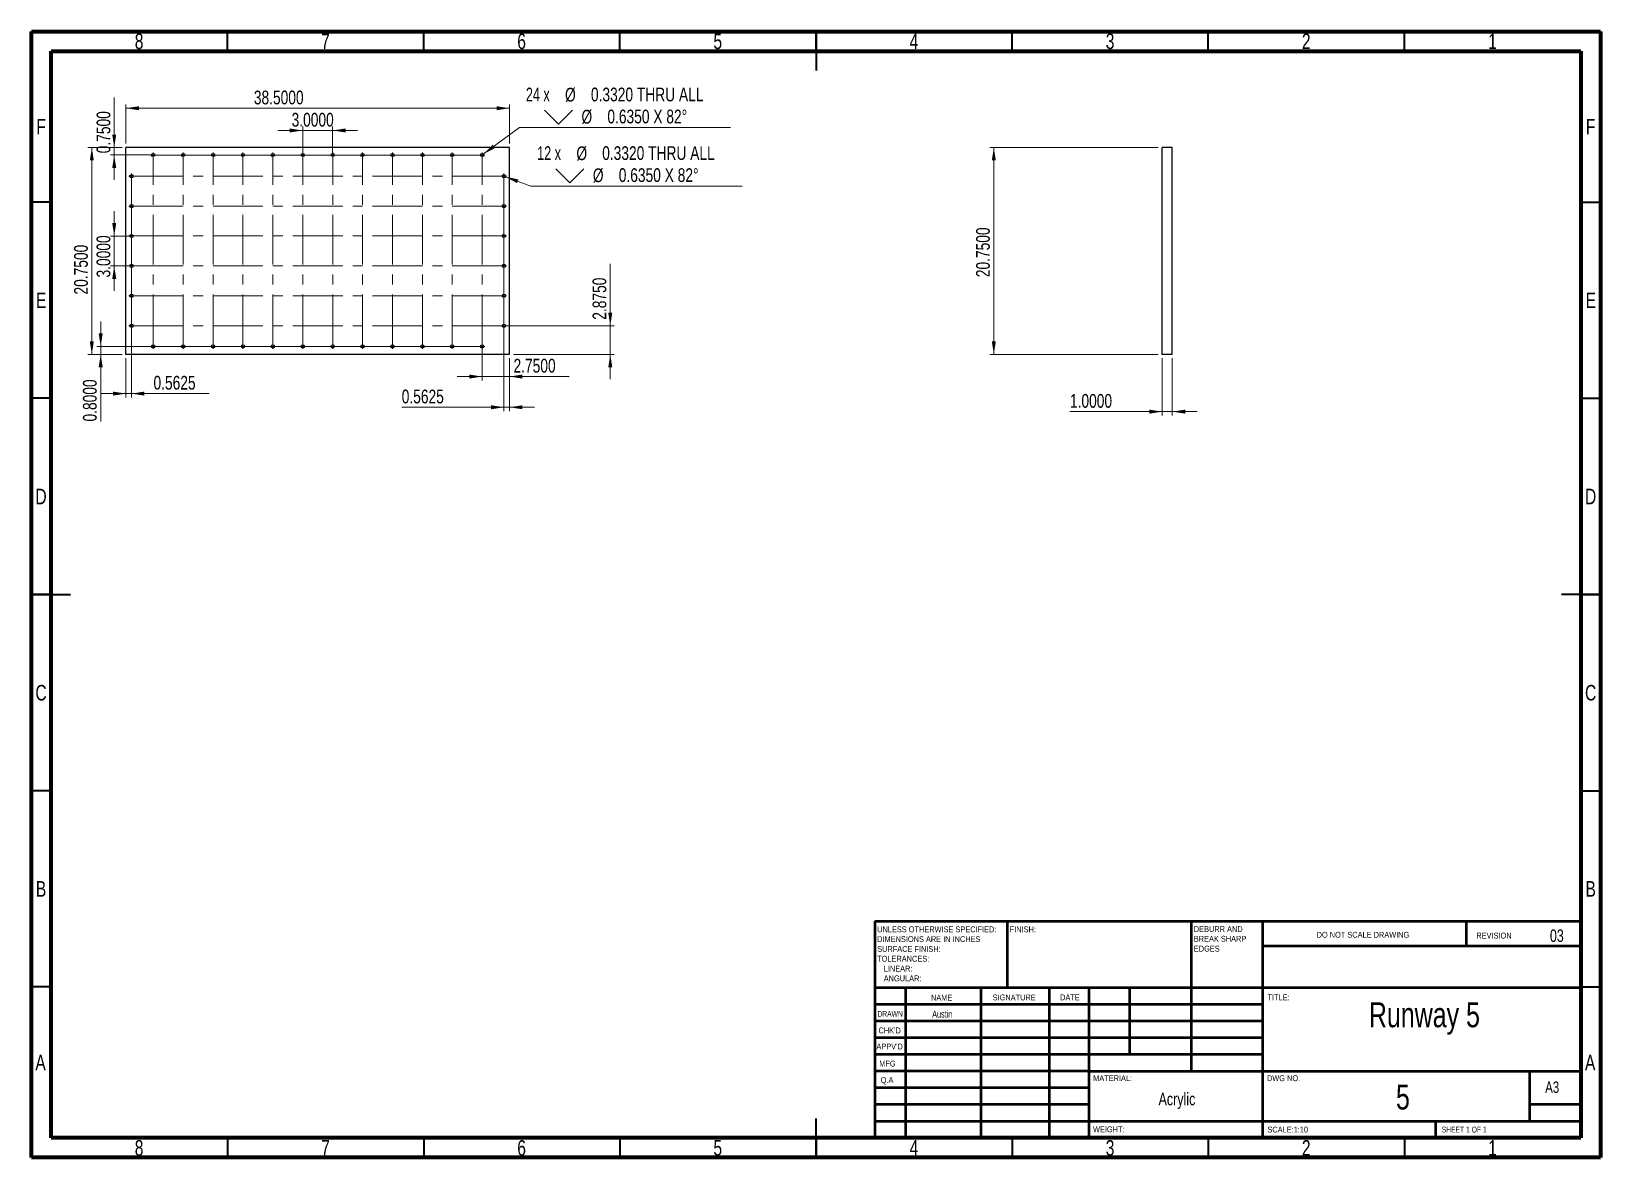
# Model space of a CAD drawing. Header units: inches. Extents: x 0.6 to 16.3, y 0.2 to 11.5.
import ezdxf

# ---------------------------------------------------------------- set-up
doc = ezdxf.new("R2010")
doc.units = ezdxf.units.IN
doc.header["$MEASUREMENT"] = 0
doc.linetypes.add('CENTERX2', pattern=[0.8, 0.5, -0.1, 0.1, -0.1])
doc.styles.add('SLDTEXTSTYLE0', font='TXT', dxfattribs={"width": 0.75})
doc.styles.add('SLDTEXTSTYLE1', font='TXT', dxfattribs={"width": 0.686449})
doc.styles.add('SLDTEXTSTYLE2', font='TXT', dxfattribs={"width": 0.6875})
doc.dimstyles.new('SLDDIMSTYLE0', dxfattribs={"dimtxt": 0.137795, "dimasz": 0.13, "dimexe": 0, "dimexo": 0.0625, "dimgap": 0.034449, "dimtad": 0, "dimtih": 1, "dimtoh": 1, "dimdec": 4, "dimlfac": 10, "dimrnd": 1e-09, "dimzin": 0, "dimdsep": 46, "dimtxsty": 'SLDTEXTSTYLE0', "dimblk1": 'NONE', "dimsah": 1, "dimcen": 0, "dimadec": 0, "dimazin": 0, "dimtfac": 1, "dimtdec": 4, "dimtmove": 0, "dimatfit": 3, "dimldrblk": 'NONE', "dimfxl": 1, "dimfrac": 2, "dimtolj": 1, "dimtzin": 12, "dimarcsym": 0})
doc.dimstyles.new('SLDDIMSTYLE1', dxfattribs={"dimtxt": 0.137795, "dimasz": 0.13, "dimexe": 0, "dimexo": 0.0625, "dimgap": 0.034449, "dimtad": 1, "dimdec": 4, "dimlfac": 10, "dimrnd": 1e-09, "dimzin": 4, "dimdsep": 46, "dimtxsty": 'SLDTEXTSTYLE0', "dimsah": 1, "dimcen": 0.09, "dimadec": 0, "dimazin": 1, "dimtfac": 1, "dimtdec": 4, "dimtofl": 0, "dimtmove": 0, "dimatfit": 3, "dimfxl": 1, "dimfrac": 2, "dimtolj": 1, "dimtzin": 12, "dimarcsym": 0})
doc.dimstyles.new('SLDDIMSTYLE2', dxfattribs={"dimtxt": 0.137795, "dimasz": 0.13, "dimexe": 0, "dimexo": 0.0625, "dimgap": 0.034449, "dimtad": 1, "dimdec": 4, "dimlfac": 10, "dimrnd": 1e-09, "dimzin": 4, "dimdsep": 46, "dimtxsty": 'SLDTEXTSTYLE0', "dimsah": 1, "dimcen": 0.09, "dimadec": 0, "dimazin": 1, "dimtfac": 1, "dimtdec": 4, "dimtmove": 0, "dimatfit": 0, "dimfxl": 1, "dimfrac": 2, "dimtolj": 1, "dimtzin": 12, "dimarcsym": 0})
doc.dimstyles.new('SLDDIMSTYLE3', dxfattribs={"dimtxt": 0.137795, "dimasz": 0.13, "dimexe": 0, "dimexo": 0.0625, "dimgap": 0.034449, "dimtad": 1, "dimdec": 4, "dimlfac": 10, "dimrnd": 1e-09, "dimzin": 0, "dimdsep": 46, "dimtxsty": 'SLDTEXTSTYLE0', "dimsah": 1, "dimcen": 0.09, "dimadec": 0, "dimazin": 0, "dimtfac": 1, "dimtdec": 4, "dimtmove": 0, "dimatfit": 0, "dimfxl": 1, "dimfrac": 2, "dimtolj": 1, "dimtzin": 12, "dimarcsym": 0})
doc.dimstyles.new('SLDDIMSTYLE4', dxfattribs={"dimtxt": 0.137795, "dimasz": 0.13, "dimexe": 0, "dimexo": 0.0625, "dimgap": 0.034449, "dimtad": 1, "dimdec": 4, "dimlfac": 10, "dimrnd": 1e-09, "dimdsep": 46, "dimtxsty": 'SLDTEXTSTYLE0', "dimsah": 1, "dimcen": 0.09, "dimadec": 0, "dimazin": 2, "dimtfac": 1, "dimtdec": 4, "dimtmove": 0, "dimatfit": 0, "dimfxl": 1, "dimfrac": 2, "dimtolj": 1, "dimtzin": 12, "dimarcsym": 0})

# ---------------------------------------------------------------- blocks, each defined once
blk = doc.blocks.new('SW_NOTE_0')
at = {"color": 0, "linetype": 'Continuous', "lineweight": 0, "attachment_point": 1, "style": 'SLDTEXTSTYLE0'}
for s, insert, char_height in [('UNLESS OTHERWISE SPECIFIED:', (0, 0.076), 0.05906), ('SURFACE FINISH:', (0, -0.121), 0.05906), ('DIMENSIONS ARE IN INCHES', (0, -0.022), 0.05906), ('TOLERANCES:', (0, -0.219), 0.05906), ('ANGULAR:', (0.066, -0.416), 0.0591), ('LINEAR:', (0.066, -0.318), 0.0591)]:
    blk.add_mtext(s, dxfattribs=dict(at, insert=insert, char_height=char_height))
blk = doc.blocks.new('SW_NOTE_1')
at = {"color": 0, "linetype": 'Continuous', "lineweight": 0, "attachment_point": 1, "style": 'SLDTEXTSTYLE0'}
for s, insert, char_height in [('DEBURR AND', (0, 0.076), 0.0591), ('BREAK SHARP', (0, -0.022), 0.05906), ('EDGES', (0, -0.121), 0.0591)]:
    blk.add_mtext(s, dxfattribs=dict(at, insert=insert, char_height=char_height))
blk = doc.blocks.new('SW_SYMBOL_HOLE_SINK')
at = {"color": 0, "linetype": 'Continuous', "lineweight": 18}
for p, q in [((0, 34.4), (31.5, 3)), ((31.5, 3), (63, 34.4))]:
    blk.add_line(p, q, dxfattribs=at)
blk = doc.blocks.new('_D')
at = {"color": 7, "linetype": 'Continuous', "lineweight": 18}
for p, q in [((5.128, 10.266), (5.49, 10.532)), ((5.49, 10.532), (7.608, 10.532)), ((5.101, 10.246), (5.128, 10.266))]:
    blk.add_line(p, q, dxfattribs=at)
blk.add_solid([(5.128, 10.266), (5.244, 10.326), (5.221, 10.359)], dxfattribs=at)
at = {"color": 7, "linetype": 'Continuous', "lineweight": 18, "xscale": 0.0044707031, "yscale": 0.0044707031, "zscale": 0.0044707031}
blk.add_blockref('SW_SYMBOL_HOLE_SINK', (5.74, 10.551), dxfattribs=at)
at = {"color": 7, "linetype": 'Continuous', "lineweight": 18, "char_height": 0.1378, "attachment_point": 1}
for s, insert, style in [('24 x', (5.553, 10.932), 'SLDTEXTSTYLE2'), ('%%c', (5.946, 10.93), 'SLDTEXTSTYLE0'), ('0.3320 THRU ALL', (6.206, 10.932), 'SLDTEXTSTYLE0'), ('%%c', (6.111, 10.709), 'SLDTEXTSTYLE0'), ('0.6350 X 82°', (6.371, 10.711), 'SLDTEXTSTYLE0')]:
    blk.add_mtext(s, dxfattribs=dict(at, insert=insert, style=style))
blk = doc.blocks.new('_NONE')
blk = doc.blocks.new('_D_1')
at = {"color": 7, "linetype": 'Continuous', "lineweight": 18}
for p, q in [((5.317, 10.049), (5.348, 10.038)), ((5.348, 10.038), (5.604, 9.943)), ((5.604, 9.943), (7.722, 9.943))]:
    blk.add_line(p, q, dxfattribs=at)
blk.add_solid([(5.348, 10.038), (5.464, 9.974), (5.477, 10.011)], dxfattribs=at)
at = {"color": 7, "linetype": 'Continuous', "lineweight": 18, "xscale": 0.0044707031, "yscale": 0.0044707031, "zscale": 0.0044707031}
blk.add_blockref('SW_SYMBOL_HOLE_SINK', (5.853, 9.963), dxfattribs=at)
at = {"color": 7, "linetype": 'Continuous', "lineweight": 18, "char_height": 0.1378, "attachment_point": 1}
for s, insert, style in [('12 x', (5.666, 10.344), 'SLDTEXTSTYLE2'), ('%%c', (6.06, 10.342), 'SLDTEXTSTYLE0'), ('0.3320 THRU ALL', (6.319, 10.344), 'SLDTEXTSTYLE0'), ('%%c', (6.225, 10.121), 'SLDTEXTSTYLE0'), ('0.6350 X 82°', (6.485, 10.123), 'SLDTEXTSTYLE0')]:
    blk.add_mtext(s, dxfattribs=dict(at, insert=insert, style=style))
blk = doc.blocks.new('_D_2')
at = {"color": 7, "linetype": 'Continuous', "lineweight": 18}
for p, q in [((1.539, 10.37), (1.539, 10.764)), ((5.389, 10.725), (1.539, 10.725)), ((5.389, 10.37), (5.389, 10.764))]:
    blk.add_line(p, q, dxfattribs=at)
for points in [[(1.539, 10.725), (1.669, 10.705), (1.669, 10.745)], [(5.389, 10.725), (5.259, 10.745), (5.259, 10.705)]]:
    blk.add_solid(points, dxfattribs=at)
at = {"color": 7, "linetype": 'Continuous', "lineweight": 18, "insert": (2.823, 10.902), "char_height": 0.1378, "attachment_point": 1, "style": 'SLDTEXTSTYLE0'}
blk.add_mtext('38.5000', dxfattribs=at)
blk = doc.blocks.new('_D_3')
at = {"color": 7, "linetype": 'Continuous', "lineweight": 18}
for p, q in [((1.5, 10.331), (1.158, 10.331)), ((1.197, 8.256), (1.197, 10.331)), ((1.5, 8.256), (1.158, 8.256))]:
    blk.add_line(p, q, dxfattribs=at)
for points in [[(1.197, 10.331), (1.177, 10.201), (1.217, 10.201)], [(1.197, 8.256), (1.217, 8.386), (1.177, 8.386)]]:
    blk.add_solid(points, dxfattribs=at)
at = {"color": 7, "linetype": 'Continuous', "lineweight": 18, "insert": (1.019, 8.856), "char_height": 0.1378, "attachment_point": 1, "rotation": 90, "style": 'SLDTEXTSTYLE0'}
blk.add_mtext('20.7500', dxfattribs=at)
blk = doc.blocks.new('_D_4')
at = {"color": 7, "linetype": 'Continuous', "lineweight": 18}
for p, q in [((3.314, 10.502), (3.064, 10.502)), ((3.314, 10.269), (3.314, 10.541)), ((3.314, 10.502), (3.614, 10.502)), ((3.614, 10.269), (3.614, 10.541)), ((3.614, 10.502), (3.864, 10.502))]:
    blk.add_line(p, q, dxfattribs=at)
for points in [[(3.314, 10.502), (3.184, 10.522), (3.184, 10.482)], [(3.614, 10.502), (3.744, 10.482), (3.744, 10.522)]]:
    blk.add_solid(points, dxfattribs=at)
at = {"color": 7, "linetype": 'Continuous', "lineweight": 18, "insert": (3.202, 10.679), "char_height": 0.1378, "attachment_point": 1, "style": 'SLDTEXTSTYLE0'}
blk.add_mtext('3.0000', dxfattribs=at)
blk = doc.blocks.new('_D_5')
at = {"color": 7, "linetype": 'Continuous', "lineweight": 18}
for p, q in [((1.422, 9.443), (1.422, 9.693)), ((1.582, 9.443), (1.383, 9.443)), ((1.422, 9.443), (1.422, 9.143)), ((1.582, 9.143), (1.383, 9.143)), ((1.422, 9.143), (1.422, 8.893))]:
    blk.add_line(p, q, dxfattribs=at)
for points in [[(1.422, 9.443), (1.442, 9.573), (1.402, 9.573)], [(1.422, 9.143), (1.402, 9.013), (1.442, 9.013)]]:
    blk.add_solid(points, dxfattribs=at)
at = {"color": 7, "linetype": 'Continuous', "lineweight": 18, "insert": (1.245, 9.027), "char_height": 0.1378, "attachment_point": 1, "rotation": 90, "style": 'SLDTEXTSTYLE0'}
blk.add_mtext('3.0000', dxfattribs=at)
blk = doc.blocks.new('_D_6')
at = {"color": 7, "linetype": 'Continuous', "lineweight": 18}
for p, q in [((1.422, 10.331), (1.422, 10.833)), ((1.5, 10.331), (1.383, 10.331)), ((1.801, 10.256), (1.383, 10.256)), ((1.422, 10.256), (1.422, 10.331)), ((1.422, 10.256), (1.422, 10.006))]:
    blk.add_line(p, q, dxfattribs=at)
for points in [[(1.422, 10.331), (1.442, 10.461), (1.402, 10.461)], [(1.422, 10.256), (1.402, 10.126), (1.442, 10.126)]]:
    blk.add_solid(points, dxfattribs=at)
at = {"color": 7, "linetype": 'Continuous', "lineweight": 18, "insert": (1.245, 10.273), "char_height": 0.1378, "attachment_point": 1, "rotation": 90, "style": 'SLDTEXTSTYLE0'}
blk.add_mtext('0.7500', dxfattribs=at)
blk = doc.blocks.new('_D_7')
at = {"color": 7, "linetype": 'Continuous', "lineweight": 18}
for p, q in [((1.286, 8.336), (1.286, 8.586)), ((1.801, 8.336), (1.246, 8.336)), ((1.5, 8.256), (1.246, 8.256)), ((1.286, 8.336), (1.286, 8.256)), ((1.286, 8.256), (1.286, 7.582))]:
    blk.add_line(p, q, dxfattribs=at)
for points in [[(1.286, 8.336), (1.306, 8.466), (1.266, 8.466)], [(1.286, 8.256), (1.266, 8.126), (1.306, 8.126)]]:
    blk.add_solid(points, dxfattribs=at)
at = {"color": 7, "linetype": 'Continuous', "lineweight": 18, "insert": (1.108, 7.582), "char_height": 0.1378, "attachment_point": 1, "rotation": 90, "style": 'SLDTEXTSTYLE0'}
blk.add_mtext('0.8000', dxfattribs=at)
blk = doc.blocks.new('_D_8')
at = {"color": 7, "linetype": 'Continuous', "lineweight": 18}
for p, q in [((5.114, 8.323), (5.114, 7.994)), ((5.389, 8.216), (5.389, 7.994)), ((5.114, 8.033), (4.864, 8.033)), ((5.114, 8.033), (5.389, 8.033)), ((5.389, 8.033), (5.989, 8.033))]:
    blk.add_line(p, q, dxfattribs=at)
for points in [[(5.114, 8.033), (4.984, 8.053), (4.984, 8.013)], [(5.389, 8.033), (5.519, 8.013), (5.519, 8.053)]]:
    blk.add_solid(points, dxfattribs=at)
at = {"color": 7, "linetype": 'Continuous', "lineweight": 18, "insert": (5.429, 8.211), "char_height": 0.1378, "attachment_point": 1, "style": 'SLDTEXTSTYLE0'}
blk.add_mtext('2.7500', dxfattribs=at)
blk = doc.blocks.new('_D_9')
at = {"color": 7, "linetype": 'Continuous', "lineweight": 18}
for p, q in [((6.4, 8.543), (6.4, 9.163)), ((5.346, 8.543), (6.439, 8.543)), ((6.4, 8.543), (6.4, 8.256)), ((5.429, 8.256), (6.439, 8.256)), ((6.4, 8.256), (6.4, 8.006))]:
    blk.add_line(p, q, dxfattribs=at)
for points in [[(6.4, 8.543), (6.42, 8.673), (6.38, 8.673)], [(6.4, 8.256), (6.38, 8.126), (6.42, 8.126)]]:
    blk.add_solid(points, dxfattribs=at)
at = {"color": 7, "linetype": 'Continuous', "lineweight": 18, "insert": (6.222, 8.603), "char_height": 0.1378, "attachment_point": 1, "rotation": 90, "style": 'SLDTEXTSTYLE0'}
blk.add_mtext('2.8750', dxfattribs=at)
blk = doc.blocks.new('_D_10')
at = {"color": 7, "linetype": 'Continuous', "lineweight": 18}
for p, q in [((1.595, 8.53), (1.595, 7.823)), ((1.539, 8.216), (1.539, 7.823)), ((1.539, 7.862), (1.289, 7.862)), ((1.595, 7.862), (1.539, 7.862)), ((1.595, 7.862), (2.376, 7.862))]:
    blk.add_line(p, q, dxfattribs=at)
for points in [[(1.539, 7.862), (1.409, 7.882), (1.409, 7.842)], [(1.595, 7.862), (1.725, 7.842), (1.725, 7.882)]]:
    blk.add_solid(points, dxfattribs=at)
at = {"color": 7, "linetype": 'Continuous', "lineweight": 18, "insert": (1.816, 8.04), "char_height": 0.1378, "attachment_point": 1, "style": 'SLDTEXTSTYLE0'}
blk.add_mtext('0.5625', dxfattribs=at)
blk = doc.blocks.new('_D_11')
at = {"color": 7, "linetype": 'Continuous', "lineweight": 18}
for p, q in [((5.333, 8.53), (5.333, 7.685)), ((5.389, 8.216), (5.389, 7.685)), ((5.333, 7.725), (4.307, 7.725)), ((5.333, 7.725), (5.389, 7.725)), ((5.389, 7.725), (5.639, 7.725))]:
    blk.add_line(p, q, dxfattribs=at)
for points in [[(5.333, 7.725), (5.203, 7.745), (5.203, 7.705)], [(5.389, 7.725), (5.519, 7.705), (5.519, 7.745)]]:
    blk.add_solid(points, dxfattribs=at)
at = {"color": 7, "linetype": 'Continuous', "lineweight": 18, "insert": (4.307, 7.902), "char_height": 0.1378, "attachment_point": 1, "style": 'SLDTEXTSTYLE0'}
blk.add_mtext('0.5625', dxfattribs=at)
blk = doc.blocks.new('SW_CENTERMARKSYMBOL_0')
at = {"color": 0, "linetype": 'Continuous', "lineweight": 0}
for p, q in [((-3.32, 0), (-3.326, 0)), ((-3.3, 0), (-3.31, 0)), ((-3.3, 0.02), (-3.3, 0.026)), ((-3.3, 0), (-3.3, 0.01)), ((-3.3, 0), (-3.3, -0.01)), ((-3.3, 0), (-3.29, 0)), ((-3, 0), (-3.01, 0)), ((-3, 0.02), (-3, 0.026)), ((-3, 0), (-3, 0.01)), ((-3, 0), (-3, -0.01)), ((-3, 0), (-2.99, 0)), ((-2.7, 0), (-2.71, 0)), ((-2.7, 0.02), (-2.7, 0.026)), ((-2.7, 0), (-2.7, 0.01)), ((-2.7, 0), (-2.7, -0.01)), ((-2.7, 0), (-2.69, 0)), ((-2.4, 0), (-2.41, 0)), ((-2.4, 0.02), (-2.4, 0.026)), ((-2.4, 0), (-2.4, 0.01)), ((-2.4, 0), (-2.4, -0.01)), ((-2.4, 0), (-2.39, 0)), ((-2.1, 0), (-2.11, 0)), ((-2.1, 0.02), (-2.1, 0.026)), ((-2.1, 0), (-2.1, 0.01)), ((-2.1, 0), (-2.1, -0.01)), ((-2.1, 0), (-2.09, 0)), ((-1.8, 0), (-1.81, 0)), ((-1.8, 0.02), (-1.8, 0.026)), ((-1.8, 0), (-1.8, 0.01)), ((-1.8, 0), (-1.8, -0.01)), ((-1.8, 0), (-1.79, 0)), ((-1.5, 0), (-1.51, 0)), ((-1.5, 0.02), (-1.5, 0.026)), ((-1.5, 0), (-1.5, 0.01)), ((-1.5, 0), (-1.5, -0.01)), ((-1.5, 0), (-1.49, 0)), ((-1.2, 0), (-1.21, 0)), ((-1.2, 0.02), (-1.2, 0.026)), ((-1.2, 0), (-1.2, 0.01)), ((-1.2, 0), (-1.2, -0.01)), ((-1.2, 0), (-1.19, 0)), ((-0.9, 0), (-0.91, 0)), ((-0.9, 0.02), (-0.9, 0.026)), ((-0.9, 0), (-0.9, 0.01)), ((-0.9, 0), (-0.9, -0.01)), ((-0.9, 0), (-0.89, 0)), ((-0.6, 0), (-0.61, 0)), ((-0.6, 0.02), (-0.6, 0.026)), ((-0.6, 0), (-0.6, 0.01)), ((-0.6, 0), (-0.6, -0.01)), ((-0.6, 0), (-0.59, 0)), ((-0.3, 0), (-0.31, 0)), ((-0.3, 0.02), (-0.3, 0.026)), ((-0.3, 0), (-0.3, 0.01)), ((-0.3, 0), (-0.3, -0.01)), ((-0.3, 0), (-0.29, 0)), ((0, 0), (-0.01, 0)), ((0, 0.02), (0, 0.026)), ((0, 0), (0, 0.01)), ((0, 0), (0, -0.01)), ((0, 0), (0.01, 0)), ((0.02, 0), (0.026, 0)), ((-3.32, -1.92), (-3.326, -1.92)), ((-3.3, -1.92), (-3.31, -1.92)), ((-3.3, -1.92), (-3.3, -1.91)), ((-3.3, -1.92), (-3.3, -1.93)), ((-3.3, -1.92), (-3.29, -1.92)), ((-3.3, -1.94), (-3.3, -1.946)), ((-3, -1.92), (-3.01, -1.92)), ((-3, -1.92), (-3, -1.91)), ((-3, -1.92), (-3, -1.93)), ((-3, -1.92), (-2.99, -1.92)), ((-3, -1.94), (-3, -1.946)), ((-2.7, -1.92), (-2.71, -1.92)), ((-2.7, -1.92), (-2.7, -1.91)), ((-2.7, -1.92), (-2.7, -1.93)), ((-2.7, -1.92), (-2.69, -1.92)), ((-2.7, -1.94), (-2.7, -1.946)), ((-2.4, -1.92), (-2.41, -1.92)), ((-2.4, -1.92), (-2.4, -1.91)), ((-2.4, -1.92), (-2.4, -1.93)), ((-2.4, -1.92), (-2.39, -1.92)), ((-2.4, -1.94), (-2.4, -1.946)), ((-2.1, -1.92), (-2.11, -1.92)), ((-2.1, -1.92), (-2.1, -1.91)), ((-2.1, -1.92), (-2.1, -1.93)), ((-2.1, -1.92), (-2.09, -1.92)), ((-2.1, -1.94), (-2.1, -1.946)), ((-1.8, -1.92), (-1.81, -1.92)), ((-1.8, -1.92), (-1.8, -1.91)), ((-1.8, -1.92), (-1.8, -1.93)), ((-1.8, -1.92), (-1.79, -1.92)), ((-1.8, -1.94), (-1.8, -1.946)), ((-1.5, -1.92), (-1.51, -1.92)), ((-1.5, -1.92), (-1.5, -1.91)), ((-1.5, -1.92), (-1.5, -1.93)), ((-1.5, -1.92), (-1.49, -1.92)), ((-1.5, -1.94), (-1.5, -1.946)), ((-1.2, -1.92), (-1.21, -1.92)), ((-1.2, -1.92), (-1.2, -1.91)), ((-1.2, -1.92), (-1.2, -1.93)), ((-1.2, -1.92), (-1.19, -1.92)), ((-1.2, -1.94), (-1.2, -1.946)), ((-0.9, -1.92), (-0.91, -1.92)), ((-0.9, -1.92), (-0.9, -1.91)), ((-0.9, -1.92), (-0.9, -1.93)), ((-0.9, -1.92), (-0.89, -1.92)), ((-0.9, -1.94), (-0.9, -1.946)), ((-0.6, -1.92), (-0.61, -1.92)), ((-0.6, -1.92), (-0.6, -1.91)), ((-0.6, -1.92), (-0.6, -1.93)), ((-0.6, -1.92), (-0.59, -1.92)), ((-0.6, -1.94), (-0.6, -1.946)), ((-0.3, -1.92), (-0.31, -1.92)), ((-0.3, -1.92), (-0.3, -1.91)), ((-0.3, -1.92), (-0.3, -1.93)), ((-0.3, -1.92), (-0.29, -1.92)), ((-0.3, -1.94), (-0.3, -1.946)), ((0, -1.92), (-0.01, -1.92)), ((0, -1.92), (0, -1.91)), ((0, -1.92), (0, -1.93)), ((0, -1.92), (0.01, -1.92)), ((0, -1.94), (0, -1.946)), ((0.02, -1.92), (0.026, -1.92))]:
    blk.add_line(p, q, dxfattribs=at)
at = {"color": 0, "linetype": 'CENTERX2', "lineweight": 0}
for p, q in [((-3.28, 0), (-3.02, 0)), ((-2.98, 0), (-2.72, 0)), ((-2.68, 0), (-2.42, 0)), ((-2.38, 0), (-2.12, 0)), ((-2.08, 0), (-1.82, 0)), ((-1.78, 0), (-1.52, 0)), ((-1.48, 0), (-1.22, 0)), ((-1.18, 0), (-0.92, 0)), ((-0.88, 0), (-0.62, 0)), ((-0.58, 0), (-0.32, 0)), ((-0.28, 0), (-0.02, 0)), ((-3.3, -1.9), (-3.3, -0.02)), ((-3, -1.9), (-3, -0.02)), ((-2.7, -1.9), (-2.7, -0.02)), ((-2.4, -1.9), (-2.4, -0.02)), ((-2.1, -1.9), (-2.1, -0.02)), ((-1.8, -1.9), (-1.8, -0.02)), ((-1.5, -1.9), (-1.5, -0.02)), ((-1.2, -1.9), (-1.2, -0.02)), ((-0.9, -1.9), (-0.9, -0.02)), ((-0.6, -1.9), (-0.6, -0.02)), ((-0.3, -1.9), (-0.3, -0.02)), ((0, -1.9), (0, -0.02)), ((-3.28, -1.92), (-3.02, -1.92)), ((-2.98, -1.92), (-2.72, -1.92)), ((-2.68, -1.92), (-2.42, -1.92)), ((-2.38, -1.92), (-2.12, -1.92)), ((-2.08, -1.92), (-1.82, -1.92)), ((-1.78, -1.92), (-1.52, -1.92)), ((-1.48, -1.92), (-1.22, -1.92)), ((-1.18, -1.92), (-0.92, -1.92)), ((-0.88, -1.92), (-0.62, -1.92)), ((-0.58, -1.92), (-0.32, -1.92)), ((-0.28, -1.92), (-0.02, -1.92))]:
    blk.add_line(p, q, dxfattribs=at)
blk = doc.blocks.new('SW_CENTERMARKSYMBOL_1')
at = {"color": 0, "linetype": 'Continuous', "lineweight": 0}
for p, q in [((-3.757, 0), (-3.764, 0)), ((-3.737, 0), (-3.747, 0)), ((-3.737, 0.02), (-3.737, 0.026)), ((-3.737, 0), (-3.737, 0.01)), ((-3.737, 0), (-3.737, -0.01)), ((-3.737, 0), (-3.728, 0)), ((0, 0), (-0.01, 0)), ((0, 0.02), (0, 0.026)), ((0, 0), (0, 0.01)), ((0, 0), (0, -0.01)), ((0, 0), (0.01, 0)), ((0.02, 0), (0.026, 0)), ((-3.757, -0.3), (-3.764, -0.3)), ((-3.737, -0.3), (-3.747, -0.3)), ((-3.737, -0.3), (-3.737, -0.29)), ((-3.737, -0.3), (-3.737, -0.31)), ((-3.737, -0.3), (-3.728, -0.3)), ((0, -0.3), (-0.01, -0.3)), ((0, -0.3), (0, -0.29)), ((0, -0.3), (0, -0.31)), ((0, -0.3), (0.01, -0.3)), ((0.02, -0.3), (0.026, -0.3)), ((-3.757, -0.6), (-3.764, -0.6)), ((-3.737, -0.6), (-3.747, -0.6)), ((-3.737, -0.6), (-3.737, -0.59)), ((-3.737, -0.6), (-3.737, -0.61)), ((-3.737, -0.6), (-3.728, -0.6)), ((0, -0.6), (-0.01, -0.6)), ((0, -0.6), (0, -0.59)), ((0, -0.6), (0, -0.61)), ((0, -0.6), (0.01, -0.6)), ((0.02, -0.6), (0.026, -0.6)), ((-3.757, -0.9), (-3.764, -0.9)), ((-3.737, -0.9), (-3.747, -0.9)), ((-3.737, -0.9), (-3.737, -0.89)), ((-3.737, -0.9), (-3.737, -0.91)), ((-3.737, -0.9), (-3.728, -0.9)), ((0, -0.9), (-0.01, -0.9)), ((0, -0.9), (0, -0.89)), ((0, -0.9), (0, -0.91)), ((0, -0.9), (0.01, -0.9)), ((0.02, -0.9), (0.026, -0.9)), ((-3.757, -1.2), (-3.764, -1.2)), ((-3.737, -1.2), (-3.747, -1.2)), ((-3.737, -1.2), (-3.737, -1.19)), ((-3.737, -1.2), (-3.737, -1.21)), ((-3.737, -1.2), (-3.728, -1.2)), ((0, -1.2), (-0.01, -1.2)), ((0, -1.2), (0, -1.19)), ((0, -1.2), (0, -1.21)), ((0, -1.2), (0.01, -1.2)), ((0.02, -1.2), (0.026, -1.2)), ((-3.757, -1.5), (-3.764, -1.5)), ((-3.737, -1.5), (-3.747, -1.5)), ((-3.737, -1.5), (-3.737, -1.49)), ((-3.737, -1.5), (-3.737, -1.51)), ((-3.737, -1.5), (-3.728, -1.5)), ((-3.737, -1.52), (-3.737, -1.526)), ((0, -1.5), (-0.01, -1.5)), ((0, -1.5), (0, -1.49)), ((0, -1.5), (0, -1.51)), ((0, -1.5), (0.01, -1.5)), ((0, -1.52), (0, -1.526)), ((0.02, -1.5), (0.026, -1.5))]:
    blk.add_line(p, q, dxfattribs=at)
at = {"color": 0, "linetype": 'CENTERX2', "lineweight": 0}
for p, q in [((-3.718, 0), (-0.02, 0)), ((-3.737, -0.28), (-3.737, -0.02)), ((0, -0.28), (0, -0.02)), ((-3.718, -0.3), (-0.02, -0.3)), ((-3.737, -0.58), (-3.737, -0.32)), ((0, -0.58), (0, -0.32)), ((-3.737, -0.88), (-3.737, -0.62)), ((-3.718, -0.6), (-0.02, -0.6)), ((0, -0.88), (0, -0.62)), ((-3.737, -1.18), (-3.737, -0.92)), ((-3.718, -0.9), (-0.02, -0.9)), ((0, -1.18), (0, -0.92)), ((-3.737, -1.48), (-3.737, -1.22)), ((-3.718, -1.2), (-0.02, -1.2)), ((0, -1.48), (0, -1.22)), ((-3.718, -1.5), (-0.02, -1.5))]:
    blk.add_line(p, q, dxfattribs=at)
blk = doc.blocks.new('_D_12')
at = {"color": 7, "linetype": 'Continuous', "lineweight": 18}
for p, q in [((11.9, 10.331), (10.209, 10.331)), ((10.249, 8.256), (10.249, 10.331)), ((11.9, 8.256), (10.209, 8.256))]:
    blk.add_line(p, q, dxfattribs=at)
for points in [[(10.249, 10.331), (10.229, 10.201), (10.269, 10.201)], [(10.249, 8.256), (10.269, 8.386), (10.229, 8.386)]]:
    blk.add_solid(points, dxfattribs=at)
at = {"color": 7, "linetype": 'Continuous', "lineweight": 18, "insert": (10.071, 9.03), "char_height": 0.1378, "attachment_point": 1, "rotation": 90, "style": 'SLDTEXTSTYLE0'}
blk.add_mtext('20.7500', dxfattribs=at)
blk = doc.blocks.new('_D_13')
at = {"color": 7, "linetype": 'Continuous', "lineweight": 18}
for p, q in [((11.94, 8.216), (11.94, 7.641)), ((12.04, 8.216), (12.04, 7.641)), ((11.94, 7.681), (11.013, 7.681)), ((12.04, 7.681), (11.94, 7.681)), ((12.04, 7.681), (12.29, 7.681))]:
    blk.add_line(p, q, dxfattribs=at)
for points in [[(11.94, 7.681), (11.81, 7.701), (11.81, 7.661)], [(12.04, 7.681), (12.17, 7.661), (12.17, 7.701)]]:
    blk.add_solid(points, dxfattribs=at)
at = {"color": 7, "linetype": 'Continuous', "lineweight": 18, "insert": (11.013, 7.858), "char_height": 0.1378, "attachment_point": 1, "style": 'SLDTEXTSTYLE0'}
blk.add_mtext('1.0000', dxfattribs=at)

msp = doc.modelspace()

# ---------------------------------------------------------------- linework, layer by layer
at = {"color": 7, "linetype": 'Continuous', "lineweight": 70}
for p, q in [((0.590551, 0.19685), (0.590551, 11.496063)), ((0.590551, 11.496063), (16.338583, 11.496063)), ((16.338583, 11.496063), (16.338583, 0.19685)), ((0.787402, 0.393701), (0.787402, 11.299213)), ((0.787402, 11.299213), (16.141732, 11.299213)), ((16.141732, 11.299213), (16.141732, 0.393701)), ((16.141732, 0.393701), (0.787402, 0.393701)), ((16.338583, 0.19685), (0.590551, 0.19685))]:
    msp.add_line(p, q, dxfattribs=at)
at = {"color": 7, "linetype": 'Continuous', "lineweight": 35}
for p, q in [((2.559055, 11.299213), (2.559055, 11.496063)), ((4.527559, 11.299213), (4.527559, 11.496063)), ((6.496063, 11.299213), (6.496063, 11.496063)), ((8.464567, 11.496063), (8.464567, 11.102362)), ((8.464567, 11.299213), (8.464567, 11.496063)), ((10.433071, 11.299213), (10.433071, 11.496063)), ((12.401575, 11.299213), (12.401575, 11.496063)), ((14.370079, 11.299213), (14.370079, 11.496063)), ((0.787402, 9.783465), (0.590551, 9.783465)), ((16.141732, 9.783465), (16.338583, 9.783465)), ((0.787402, 7.814961), (0.590551, 7.814961)), ((16.141732, 7.814961), (16.338583, 7.814961)), ((0.590551, 5.846457), (0.984252, 5.846457)), ((0.787402, 5.846457), (0.590551, 5.846457)), ((16.338583, 5.846457), (15.944882, 5.846457)), ((16.141732, 5.846457), (16.338583, 5.846457)), ((0.787402, 3.877953), (0.590551, 3.877953)), ((16.141732, 3.877953), (16.338583, 3.877953)), ((0.787402, 1.909449), (0.590551, 1.909449)), ((16.141732, 1.909449), (16.338583, 1.909449)), ((8.464567, 0.19685), (8.464567, 0.590551)), ((2.559055, 0.393701), (2.559055, 0.19685)), ((4.527559, 0.393701), (4.527559, 0.19685)), ((6.496063, 0.393701), (6.496063, 0.19685)), ((8.464567, 0.393701), (8.464567, 0.19685)), ((10.433071, 0.393701), (10.433071, 0.19685)), ((12.401575, 0.393701), (12.401575, 0.19685)), ((14.370079, 0.393701), (14.370079, 0.19685))]:
    msp.add_line(p, q, dxfattribs=at)
at = {"color": 7, "linetype": 'Continuous', "lineweight": 25}
for p, q in [((1.539163, 8.255824), (1.539163, 10.330824)), ((5.389163, 10.330824), (1.539163, 10.330824)), ((5.389163, 8.255824), (5.389163, 10.330824)), ((11.939822, 8.255824), (11.939822, 10.330824)), ((12.039822, 10.330824), (11.939822, 10.330824)), ((12.039822, 8.255824), (12.039822, 10.330824)), ((5.389163, 8.255824), (1.539163, 8.255824)), ((12.039822, 8.255824), (11.939822, 8.255824))]:
    msp.add_line(p, q, dxfattribs=at)
at = {"color": 7, "linetype": 'Continuous', "lineweight": 50}
for p, q in [((9.055118, 2.568898), (16.141732, 2.568898)), ((9.055118, 2.568898), (9.055118, 0.393701)), ((10.385827, 1.899606), (10.385827, 2.568898)), ((12.228346, 2.568898), (12.228346, 1.062992)), ((12.944882, 2.568898), (12.944882, 0.393701)), ((14.992126, 2.317913), (14.992126, 2.568898)), ((16.141732, 2.317913), (12.944882, 2.317913)), ((16.141732, 1.899606), (9.055118, 1.899606)), ((9.362205, 1.899606), (9.362205, 0.393701)), ((10.117754, 1.899606), (10.117754, 0.393701)), ((10.803107, 1.899606), (10.803107, 0.393701)), ((11.204724, 0.393701), (11.204724, 1.899606)), ((11.614173, 1.230315), (11.614173, 1.899606)), ((12.944882, 1.732283), (9.055118, 1.732283)), ((12.944882, 1.564961), (9.055118, 1.564961)), ((12.944882, 1.397638), (9.055118, 1.397638)), ((12.944882, 1.230315), (9.055118, 1.230315)), ((11.204724, 1.062992), (9.055118, 1.062992)), ((11.204724, 1.062992), (16.141732, 1.062992)), ((15.629921, 0.561024), (15.629921, 1.062992)), ((11.204724, 0.895666), (9.055118, 0.895666)), ((11.204724, 0.728346), (9.055118, 0.728346)), ((16.141732, 0.728346), (15.629921, 0.728346)), ((9.055118, 0.561024), (16.141732, 0.561024)), ((14.685039, 0.393701), (14.685039, 0.561024))]:
    msp.add_line(p, q, dxfattribs=at)
at = {"color": 7, "linetype": 'Continuous', "lineweight": 25}
for centre in [(1.814163, 10.255824), (2.114163, 10.255824), (2.414163, 10.255824), (2.714163, 10.255824), (3.014163, 10.255824), (3.314163, 10.255824), (3.614163, 10.255824), (3.914163, 10.255824), (4.214163, 10.255824), (4.514163, 10.255824), (4.814163, 10.255824), (5.114163, 10.255824), (1.595413, 10.043324), (5.332913, 10.043324), (1.595413, 9.743324), (5.332913, 9.743324), (1.595413, 9.443324), (5.332913, 9.443324), (1.595413, 9.143324), (5.332913, 9.143324), (1.595413, 8.843324), (5.332913, 8.843324), (1.595413, 8.543324), (5.332913, 8.543324), (1.814163, 8.335824), (2.114163, 8.335824), (2.414163, 8.335824), (2.714163, 8.335824), (3.014163, 8.335824), (3.314163, 8.335824), (3.614163, 8.335824), (3.914163, 8.335824), (4.214163, 8.335824), (4.514163, 8.335824), (4.814163, 8.335824), (5.114163, 8.335824)]:
    msp.add_circle(centre, 0.0166, dxfattribs=at)

# ---------------------------------------------------------------- block references
at = {"color": 7, "linetype": 'Continuous', "lineweight": 0}
for name, p in [('SW_CENTERMARKSYMBOL_0', (5.114163, 10.255824)), ('SW_CENTERMARKSYMBOL_1', (5.332913, 10.043324)), ('SW_NOTE_1', (12.256268, 2.443681)), ('SW_NOTE_0', (9.078491, 2.440448))]:
    msp.add_blockref(name, p, dxfattribs=at)

# ---------------------------------------------------------------- texts
for s, insert, char_height, attachment_point, style in [('8', (1.671655, 11.474697), 0.15625, 2, 'SLDTEXTSTYLE0'), ('7', (3.541734, 11.474697), 0.15625, 2, 'SLDTEXTSTYLE0'), ('6', (5.510238, 11.474697), 0.15625, 2, 'SLDTEXTSTYLE0'), ('5', (7.478742, 11.474697), 0.15625, 2, 'SLDTEXTSTYLE0'), ('4', (9.447246, 11.474697), 0.15625, 2, 'SLDTEXTSTYLE0'), ('3', (11.415749, 11.474697), 0.15625, 2, 'SLDTEXTSTYLE0'), ('2', (13.384253, 11.474697), 0.15625, 2, 'SLDTEXTSTYLE0'), ('1', (15.254332, 11.474697), 0.15625, 2, 'SLDTEXTSTYLE0'), ('F', (0.687313, 10.618398), 0.15625, 2, 'SLDTEXTSTYLE0'), ('F', (16.238494, 10.618398), 0.15625, 2, 'SLDTEXTSTYLE0'), ('E', (0.689284, 8.876272), 0.15625, 2, 'SLDTEXTSTYLE0'), ('E', (16.240465, 8.876272), 0.15625, 2, 'SLDTEXTSTYLE0'), ('D', (0.687114, 6.907768), 0.15625, 2, 'SLDTEXTSTYLE0'), ('D', (16.238295, 6.907768), 0.15625, 2, 'SLDTEXTSTYLE0'), ('C', (0.687349, 4.939264), 0.15625, 2, 'SLDTEXTSTYLE0'), ('C', (16.23853, 4.939264), 0.15625, 2, 'SLDTEXTSTYLE0'), ('B', (0.687819, 2.97076), 0.15625, 2, 'SLDTEXTSTYLE0'), ('B', (16.239, 2.97076), 0.15625, 2, 'SLDTEXTSTYLE0'), ('FINISH:', (10.408319, 2.516507), 0.0590551, 1, 'SLDTEXTSTYLE0'), ('DO NOT SCALE DRAWING', (13.488765, 2.461929), 0.05905512, 1, 'SLDTEXTSTYLE0'), ('REVISION', (15.091637, 2.45413), 0.0590551, 1, 'SLDTEXTSTYLE0'), ('03', (15.899335, 2.485922), 0.125, 2, 'SLDTEXTSTYLE0'), ('NAME', (9.618986, 1.830767), 0.0590551, 1, 'SLDTEXTSTYLE0'), ('SIGNATURE', (10.237543, 1.83314), 0.0590551, 1, 'SLDTEXTSTYLE0'), ('DATE', (10.913965, 1.833708), 0.0590551, 1, 'SLDTEXTSTYLE0'), ('TITLE:', (12.995676, 1.833708), 0.0590551, 1, 'SLDTEXTSTYLE0'), ('Runway 5', (14.570271, 1.754791), 0.25, 2, 'SLDTEXTSTYLE0'), ('DRAWN', (9.080447, 1.668692), 0.0590551, 1, 'SLDTEXTSTYLE1'), ('Austin', (9.731426, 1.671816), 0.07, 2, 'SLDTEXTSTYLE0'), ("CHK'D", (9.092095, 1.502435), 0.0590551, 1, 'SLDTEXTSTYLE0'), ("APPV'D", (9.070934, 1.341176), 0.0590551, 1, 'SLDTEXTSTYLE0'), ('A', (0.682665, 1.228634), 0.15625, 2, 'SLDTEXTSTYLE0'), ('MFG', (9.099371, 1.169913), 0.0590551, 1, 'SLDTEXTSTYLE0'), ('A', (16.233846, 1.228634), 0.15625, 2, 'SLDTEXTSTYLE0'), ('Q.A', (9.114529, 1.004121), 0.0590551, 1, 'SLDTEXTSTYLE0'), ('MATERIAL:', (11.2459, 1.023073), 0.0590551, 1, 'SLDTEXTSTYLE0'), ('DWG NO.', (12.990276, 1.023073), 0.0590551, 1, 'SLDTEXTSTYLE0'), ('A3', (15.782329, 0.960881), 0.1145833, 1, 'SLDTEXTSTYLE0'), ('Acrylic', (12.086793, 0.846802), 0.125, 2, 'SLDTEXTSTYLE0'), ('5', (14.354404, 0.929406), 0.25, 2, 'SLDTEXTSTYLE0'), ('WEIGHT:', (11.244796, 0.509815), 0.059, 1, 'SLDTEXTSTYLE0'), ('SCALE:1:10', (12.995038, 0.507877), 0.0590551, 1, 'SLDTEXTSTYLE0'), ('SHEET 1 OF 1', (14.74324, 0.507877), 0.05905512, 1, 'SLDTEXTSTYLE2'), ('8', (1.671655, 0.372335), 0.15625, 2, 'SLDTEXTSTYLE0'), ('7', (3.541734, 0.372335), 0.15625, 2, 'SLDTEXTSTYLE0'), ('6', (5.510238, 0.372335), 0.15625, 2, 'SLDTEXTSTYLE0'), ('5', (7.478742, 0.372335), 0.15625, 2, 'SLDTEXTSTYLE0'), ('4', (9.447246, 0.372335), 0.15625, 2, 'SLDTEXTSTYLE0'), ('3', (11.415749, 0.372335), 0.15625, 2, 'SLDTEXTSTYLE0'), ('2', (13.384253, 0.372335), 0.15625, 2, 'SLDTEXTSTYLE0'), ('1', (15.254332, 0.372335), 0.15625, 2, 'SLDTEXTSTYLE0')]:
    msp.add_mtext(s, dxfattribs=dict(at, insert=insert, char_height=char_height, attachment_point=attachment_point, style=style))

# ---------------------------------------------------------------- dimensions: what is measured, and where the dimension line sits
at = {"color": 7, "linetype": 'Continuous', "lineweight": 18}
for base, p1, p2, dimstyle, picture, middle in [((1.539163, 10.724525), (5.389163, 10.330824), (1.539163, 10.330824), 'SLDDIMSTYLE1', '_D_2', (3.153418, 10.724525)), ((3.614163, 10.50165), (3.314163, 10.229382), (3.614163, 10.229382), 'SLDDIMSTYLE2', '_D_4', (3.481613, 10.50165)), ((1.539163, 7.862123), (1.595413, 8.569767), (1.539163, 8.255824), 'SLDDIMSTYLE4', '_D_10', (2.096128, 7.862123)), ((5.389163, 7.72458), (5.332913, 8.569767), (5.389163, 8.255824), 'SLDDIMSTYLE4', '_D_11', (4.587047, 7.72458)), ((5.389163, 8.032928), (5.114163, 8.362267), (5.389163, 8.255824), 'SLDDIMSTYLE2', '_D_8', (5.709222, 8.032928)), ((11.939822, 7.680566), (12.039822, 8.255824), (11.939822, 8.255824), 'SLDDIMSTYLE2', '_D_13', (11.292912, 7.680566))]:
    dim = msp.add_linear_dim(base=base, p1=p1, p2=p2, dimstyle=dimstyle, dxfattribs=at)
    dim.commit()
    dim.dimension.update_dxf_attribs({"geometry": picture, "text_midpoint": middle, "dimtype": 160})
for p1, p2, text, picture, middle in [((5.10078, 10.246004), (5.127547, 10.265644), '24 x <> THRU ALL\\P{\\fGDT;w}%%c 0.6350 X 82°\\P', '_D', (6.580291, 10.7525)), ((5.317338, 10.049066), (5.348489, 10.037582), '12 x <> THRU ALL\\P{\\fGDT;w}%%c 0.6350 X 82°\\P', '_D_1', (6.693986, 10.16432))]:
    dim = msp.add_diameter_dim_2p(p1=p1, p2=p2, text=text, dimstyle='SLDDIMSTYLE0', dxfattribs=at)
    dim.commit()
    dim.dimension.update_dxf_attribs({"geometry": picture, "text_midpoint": middle, "dimtype": 163})
for base, p1, p2, dimstyle, picture, middle in [((1.422453, 10.330824), (1.840606, 10.255824), (1.539163, 10.330824), 'SLDDIMSTYLE3', '_D_6', (1.422453, 10.553056)), ((1.196994, 10.330824), (1.539163, 8.255824), (1.539163, 10.330824), 'SLDDIMSTYLE1', '_D_3', (1.196994, 9.186541)), ((10.248537, 10.330824), (11.939822, 8.255824), (11.939822, 10.330824), 'SLDDIMSTYLE1', '_D_12', (10.248537, 9.360638)), ((1.422453, 9.143324), (1.621856, 9.443324), (1.621856, 9.143324), 'SLDDIMSTYLE2', '_D_5', (1.422453, 9.306541)), ((6.399856, 8.255824), (5.306471, 8.543324), (5.389163, 8.255824), 'SLDDIMSTYLE2', '_D_9', (6.399856, 8.883056)), ((1.285749, 8.255824), (1.840606, 8.335824), (1.539163, 8.255824), 'SLDDIMSTYLE3', '_D_7', (1.285749, 7.862123))]:
    dim = msp.add_linear_dim(base=base, p1=p1, p2=p2, angle=90, dimstyle=dimstyle, dxfattribs=at)
    dim.commit()
    dim.dimension.update_dxf_attribs({"geometry": picture, "text_midpoint": middle, "dimtype": 160})

doc.saveas('drawing.dxf')
